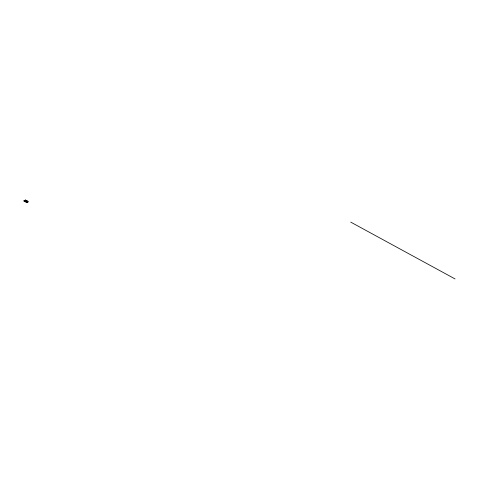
<?xml version="1.0" encoding="UTF-8"?>
<svg xmlns="http://www.w3.org/2000/svg" width="479" height="479" viewBox="0 0 479 479"><rect width="100%" height="100%" fill="white"/><g stroke="black" fill="none" stroke-linecap="round" stroke-linejoin="round"><path stroke-width="0.72" d="M26.231 201.348L25.836 201.15M25.405 200.635L24.83 201.078L25.932 201.605L25.537 201.833L24.004 200.941L24.8 200.479L25.686 200.761M26.89 201.36L26.213 201.767L27.572 201.33L26.417 201.743M25.632 200.725L26.543 201.252L26.088 201.114L27.004 200.988L26.297 201.396M26.914 201.012L25.459 200.066L23.95 200.941L25.549 201.863M24.393 200.719L25.537 201.39L24.393 200.719L24.914 201.012L25.74 200.629M25.339 201.18L25.932 201.605M26.507 201.934L27.554 201.33L26.058 201.875M26.297 200.988L26.632 200.785L25.98 200.426L24.806 200.479L25.782 201.036M25.579 201.402L25.938 201.192L25.291 201.162L25.489 201.449M23.986 200.946L25.483 200.168L25.992 200.462L25.71 200.617M25.501 200.366L25.046 200.342L25.561 200.402M25.495 200.593L25.225 200.737L25.836 201.012M25.483 200.599L26.279 200.599L25.986 200.767M25.8 200.342L25.782 200.994M25.65 201.012L25.112 201.276L25.674 201.246M25.201 201.294L25.615 201.078M25.417 201.414L25.926 201.174M25.447 201.467L25.962 201.192M26.363 201.156L25.926 201.372L26.579 201.084M25.453 201.875L27.058 200.988L25.423 200.114M26.423 201.898L26.74 201.743M26.405 201.988L26.788 201.761M26.914 201.713L26.507 201.473M26.992 201.635L27.543 201.33M26.483 202.03L26.884 201.827M27.441 201.545L26.866 201.264M26.89 202L27.267 202.3M26.692 202.15L27.123 202.006M26.453 201.635L26.914 202.102L27.824 201.988L27.004 202.168M26.77 202.198L27.165 202.036M27.231 202.096L26.854 202.138L27.465 201.791M27.303 202.03L27.968 201.91L27.321 201.467L27.752 201.785M27.345 202.186L27.704 201.928M25.387 200.797L24.926 201.03M25.836 200.851L26.189 201.336M26.333 201.252L26.638 200.791M25.159 201.216L25.83 200.677L26.285 200.875M350.718 222.112L455.05 278.934M25.866 200.479L25.525 200.252M26.836 201.024L26.698 201.156M27.219 201.928L27.572 202.132M25.189 201.27L25.968 201.575M26.195 201.767L26.674 201.952M26.95 202.006L27.363 202.174M27.177 201.078L25.98 201.767L27.111 202.419L28.303 201.731L27.177 201.078M27.081 201.527L27.363 201.659L27.081 201.533M26.95 201.324L27.261 201.503L26.968 201.33"/></g></svg>
